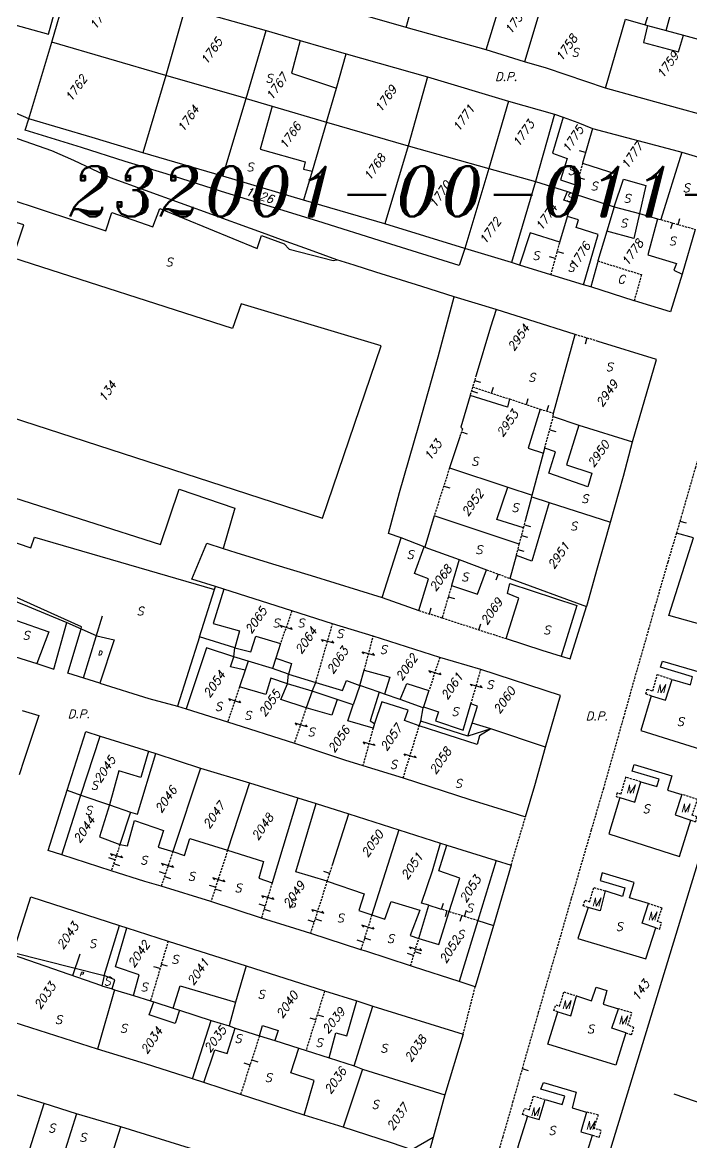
# Model space of a CAD drawing. Extents: x -334462 to -332769, y -29481 to -26664.
# Drawn here: x -333689.9 to -333609.9, y -28750.7 to -28616.8 of the extents above; entities that cross this region are included whole.
import ezdxf
from ezdxf.enums import TextEntityAlignment as Align

# ---------------------------------------------------------------- set-up
doc = ezdxf.new("R2010")
doc.units = 0
doc.header["$MEASUREMENT"] = 0
doc.linetypes.add('HIDDEN', pattern=[0.375, 0.25, -0.125])
for name, color, linetype in [('17', 7, 'CONTINUOUS'), ('18', 7, 'CONTINUOUS'), ('19', 7, 'CONTINUOUS'), ('DP$DIVIDING$LINE', 7, 'CONTINUOUS'), ('EASEMENT$BOUNDA$', 7, 'CONTINUOUS'), ('ENC$$ST$$A$$TEXT', 7, 'CONTINUOUS'), ('ENCRO$$AREA$TEXT', 7, 'CONTINUOUS'), ('MAP$SHEET$BOUND$', 7, 'CONTINUOUS'), ('PARCEL$BOUNDARY', 7, 'CONTINUOUS'), ('PARCEL$NUMBER', 7, 'CONTINUOUS'), ('STRUC$$FOOTPRINT', 7, 'CONTINUOUS')]:
    doc.layers.add(name, color=color, linetype=linetype)
doc.styles.add('ITALICT', font='ITALICT', dxfattribs={"height": 0.2})

# ---------------------------------------------------------------- blocks, each defined once
blk = doc.blocks.new('HOOK')
at = {"layer": '19', "color": 7, "linetype": 'Continuous'}
for p, q in [((0, 0.75), (-0.17, 0.5)), ((0, 0), (0, 0.75)), ((0, -0.75), (0, 0)), ((0.17, -0.5), (0, -0.75))]:
    blk.add_line(p, q, dxfattribs=at)

msp = doc.modelspace()

# ---------------------------------------------------------------- linework, layer by layer
at = {"layer": '17', "color": 5, "linetype": 'Continuous'}
for p, q in [((-333622.52, -28632.36), (-333623.24, -28632.15)), ((-333623.36, -28635.34), (-333622.64, -28635.55)), ((-333611.46, -28640.97), (-333611.26, -28640.25)), ((-333612.15, -28640.78), (-333612.36, -28641.5)), ((-333625.9, -28644.21), (-333625.18, -28644.41)), ((-333626.13, -28645.03), (-333626.85, -28644.83)), ((-333637.34, -28723.56), (-333637.57, -28724.28)), ((-333637.01, -28723.67), (-333636.78, -28722.95)), ((-333673.41, -28729.91), (-333674.14, -28729.69)), ((-333673.26, -28729.37), (-333672.54, -28729.58)), ((-333654.57, -28735.43), (-333653.86, -28735.65)), ((-333654.77, -28736.06), (-333655.48, -28735.84)), ((-333662.44, -28740.83), (-333661.73, -28741.06)), ((-333662.65, -28741.47), (-333663.36, -28741.24))]:
    msp.add_line(p, q, dxfattribs=at)
at = {"layer": '17', "color": 1, "linetype": 'Continuous'}
for p, q in [((-333626.82, -28665.5), (-333626.1, -28665.7)), ((-333630.18, -28678.16), (-333629.46, -28678.35)), ((-333630.63, -28679.84), (-333629.9, -28680.03)), ((-333632.98, -28682.76), (-333633.24, -28683.47))]:
    msp.add_line(p, q, dxfattribs=at)
at = {"layer": '18', "color": 1, "linetype": 'Continuous'}
for p, q in [((-333622.38, -28654.54), (-333622.59, -28655.26)), ((-333635.8, -28659.62), (-333635.09, -28659.83)), ((-333633.76, -28661.13), (-333633.52, -28660.42)), ((-333636.18, -28660.86), (-333635.46, -28661.08)), ((-333629.61, -28662.5), (-333629.38, -28661.79)), ((-333627.16, -28663.29), (-333626.94, -28662.58)), ((-333637.38, -28665.76), (-333636.67, -28665.99)), ((-333639.49, -28672.24), (-333638.78, -28672.47)), ((-333611.24, -28676.43), (-333610.52, -28676.64)), ((-333629.85, -28676.88), (-333629.12, -28677.07)), ((-333638.94, -28685.47), (-333638.22, -28685.69)), ((-333641.21, -28687.52), (-333640.98, -28686.8)), ((-333635.3, -28689.42), (-333635.07, -28688.71)), ((-333678.81, -28716.91), (-333679.52, -28716.67)), ((-333678.96, -28717.35), (-333678.25, -28717.59)), ((-333672.78, -28718.59), (-333673.49, -28718.35)), ((-333672.89, -28718.9), (-333672.18, -28719.14)), ((-333653.11, -28718.53), (-333653.82, -28718.3)), ((-333666.77, -28720.2), (-333667.48, -28719.97)), ((-333666.84, -28720.4), (-333666.12, -28720.63)), ((-333660.85, -28722.44), (-333661.57, -28722.22)), ((-333639.74, -28722.81), (-333639.52, -28722.1)), ((-333660.97, -28722.83), (-333660.25, -28723.05)), ((-333639.1, -28723.01), (-333639.33, -28723.73)), ((-333654.97, -28724.37), (-333655.68, -28724.14)), ((-333654.84, -28723.96), (-333654.12, -28724.19)), ((-333648.96, -28726.25), (-333648.24, -28726.47)), ((-333649.11, -28726.74), (-333649.83, -28726.52)), ((-333643.09, -28728.35), (-333643.81, -28728.13)), ((-333642.95, -28727.88), (-333642.23, -28728.1)), ((-333630.1, -28741.87), (-333629.38, -28742.08))]:
    msp.add_line(p, q, dxfattribs=at)
at = {"layer": 'DP$DIVIDING$LINE', "color": 30, "linetype": 'HIDDEN'}
for p, q in [((-333631.43, -28717.57), (-333629.71, -28711.78)), ((-333637.17, -28737.76), (-333635.72, -28732.08))]:
    msp.add_line(p, q, dxfattribs=at)
at = {"layer": 'EASEMENT$BOUNDA$', "color": 3, "linetype": 'HIDDEN'}
for points in [[(-333621.05, -28645.33), (-333615.85, -28646.97), (-333616.72, -28650.1)], [(-333614.69, -28697.31), (-333615.31, -28697.09), (-333615.15, -28696.52), (-333614.49, -28696.73), (-333613.95, -28694.78), (-333612.18, -28695.36)], [(-333615.93, -28707.59), (-333617.74, -28707.03), (-333618.32, -28709.06), (-333618.78, -28708.94), (-333618.88, -28709.36), (-333618.43, -28709.46)], [(-333609.96, -28712.17), (-333609.36, -28712.38), (-333609.21, -28711.8), (-333609.77, -28711.59), (-333609.14, -28709.7), (-333611.01, -28709.1)], [(-333622.21, -28722.6), (-333622.83, -28722.41), (-333622.61, -28721.75), (-333622.04, -28721.93), (-333621.55, -28720.22), (-333620.18, -28720.64)], [(-333614.12, -28725.04), (-333613.66, -28725.19), (-333613.45, -28724.46), (-333613.93, -28724.29), (-333613.37, -28722.68), (-333615, -28722.15)], [(-333625.86, -28735.09), (-333626.33, -28734.94), (-333626.09, -28734.26), (-333625.65, -28734.4), (-333625.11, -28732.71), (-333623.6, -28733.17)], [(-333617.72, -28737.59), (-333617.04, -28737.83), (-333616.74, -28736.95), (-333617.48, -28736.68), (-333617, -28735.2), (-333618.61, -28734.72)], [(-333629.48, -28747.54), (-333630.06, -28747.37), (-333629.84, -28746.62), (-333629.25, -28746.81), (-333628.75, -28745.15), (-333627.35, -28745.56)], [(-333621.69, -28749.81), (-333620.92, -28750.07), (-333620.65, -28749.25), (-333621.52, -28749.02), (-333621, -28747.43), (-333622.41, -28747.06)]]:
    msp.add_lwpolyline(points, dxfattribs=at)
at = {"layer": 'ENC$$ST$$A$$TEXT', "color": 1, "linetype": 'Continuous'}
for p, q in [((-333682.57, -28695.18), (-333680.29, -28687.77)), ((-333683.85, -28730.76), (-333682.95, -28728.17))]:
    msp.add_line(p, q, dxfattribs=at)
at = {"layer": 'ENCRO$$AREA$TEXT', "color": 5, "linetype": 'Continuous'}
msp.add_line((-333602.85, -28748.04), (-333611.93, -28744.91), dxfattribs=at)
at = {"layer": 'PARCEL$BOUNDARY', "color": 7, "linetype": 'Continuous'}
for p, q in [((-333643.99, -28617.41), (-333641.72, -28609.38)), ((-333612.89, -28617.79), (-333610.64, -28609.54)), ((-333686.34, -28619.18), (-333683.99, -28611.07)), ((-333634.41, -28620.1), (-333632.04, -28612.25)), ((-333627.46, -28613.62), (-333629.85, -28621.52)), ((-333670.42, -28615.06), (-333672.7, -28623.17)), ((-333670.42, -28615.06), (-333660.71, -28617.8)), ((-333620.13, -28624.69), (-333617.76, -28616.44)), ((-333617.76, -28616.44), (-333615.42, -28617.09)), ((-333663.12, -28625.93), (-333660.71, -28617.8)), ((-333660.71, -28617.8), (-333656.64, -28618.98)), ((-333634.41, -28620.1), (-333643.99, -28617.41)), ((-333615.42, -28617.09), (-333615.12, -28617.17)), ((-333615.12, -28617.17), (-333612.89, -28617.79)), ((-333612.89, -28617.79), (-333610.84, -28618.35)), ((-333656.64, -28618.98), (-333651.14, -28620.58)), ((-333689.09, -28628.35), (-333686.34, -28619.18)), ((-333672.7, -28623.17), (-333686.34, -28619.18)), ((-333629.85, -28621.52), (-333634.41, -28620.1)), ((-333652.32, -28624.66), (-333651.14, -28620.58)), ((-333651.14, -28620.58), (-333641.44, -28623.31)), ((-333689.09, -28628.35), (-333698.18, -28624.4)), ((-333672.7, -28623.17), (-333675.45, -28632.41)), ((-333663.12, -28625.93), (-333672.7, -28623.17)), ((-333641.44, -28623.31), (-333643.76, -28631.56)), ((-333641.44, -28623.31), (-333631.75, -28626.23)), ((-333653.5, -28628.76), (-333652.32, -28624.66)), ((-333665.9, -28635.19), (-333663.12, -28625.93)), ((-333663.12, -28625.93), (-333659.99, -28626.85)), ((-333659.99, -28626.85), (-333653.5, -28628.76)), ((-333631.75, -28626.23), (-333634.1, -28634.27)), ((-333631.75, -28626.23), (-333626.24, -28627.79)), ((-333626.24, -28627.79), (-333628.5, -28635.83)), ((-333626.24, -28627.79), (-333625.2, -28628.16)), ((-333653.5, -28628.76), (-333655.24, -28634.58)), ((-333653.5, -28628.76), (-333643.76, -28631.56)), ((-333621.72, -28629.5), (-333622.88, -28633.63)), ((-333665.9, -28635.19), (-333675.45, -28632.41)), ((-333643.76, -28631.56), (-333646.55, -28640.88)), ((-333643.76, -28631.56), (-333634.1, -28634.27)), ((-333611.02, -28632.34), (-333607.14, -28633.48)), ((-333656.26, -28638.05), (-333665.9, -28635.19)), ((-333655.24, -28634.58), (-333656.26, -28638.05)), ((-333634.1, -28634.27), (-333636.95, -28643.84)), ((-333634.1, -28634.27), (-333628.5, -28635.83)), ((-333628.5, -28635.83), (-333631.38, -28645.52)), ((-333628.5, -28635.83), (-333624.7, -28637.04)), ((-333623.63, -28636.28), (-333623.89, -28637.3)), ((-333624.7, -28637.04), (-333623.89, -28637.3)), ((-333624.21, -28638.38), (-333623.89, -28637.3)), ((-333623.89, -28637.3), (-333619.7, -28638.68)), ((-333646.55, -28640.88), (-333656.26, -28638.05)), ((-333624.7, -28640.02), (-333624.21, -28638.38)), ((-333619.11, -28638.87), (-333619.97, -28641.77)), ((-333619.7, -28638.68), (-333619.11, -28638.87)), ((-333619.11, -28638.87), (-333616.1, -28639.66)), ((-333625.59, -28643.07), (-333624.7, -28640.02)), ((-333616.1, -28639.66), (-333613.91, -28640.28)), ((-333636.95, -28643.84), (-333646.55, -28640.88)), ((-333619.97, -28641.77), (-333621.05, -28645.33)), ((-333609.41, -28641.56), (-333610.96, -28646.9)), ((-333631.38, -28645.52), (-333636.95, -28643.84)), ((-333630.42, -28645.83), (-333631.38, -28645.52)), ((-333626.68, -28646.99), (-333630.42, -28645.83)), ((-333622.78, -28648.17), (-333626.68, -28646.99)), ((-333621.91, -28648.44), (-333622.78, -28648.17)), ((-333616.72, -28650.1), (-333621.91, -28648.44)), ((-333633.23, -28651.14), (-333638.23, -28649.61)), ((-333626.35, -28663.54), (-333623.78, -28654.13)), ((-333626.39, -28663.92), (-333626.35, -28663.54)), ((-333626.39, -28663.92), (-333623.33, -28664.96)), ((-333623.33, -28664.96), (-333616.92, -28666.97)), ((-333637.57, -28666.37), (-333638.79, -28670.08)), ((-333628.91, -28673.33), (-333627.58, -28668.3)), ((-333627.58, -28668.3), (-333627.41, -28667.69)), ((-333638.79, -28670.08), (-333631.83, -28672.37)), ((-333631.83, -28672.37), (-333628.91, -28673.33)), ((-333629.71, -28676.36), (-333628.97, -28673.53)), ((-333628.97, -28673.53), (-333628.91, -28673.33)), ((-333628.97, -28673.53), (-333626.9, -28674.2)), ((-333626.9, -28674.2), (-333619.56, -28676.55)), ((-333640.64, -28675.81), (-333641.73, -28679.53)), ((-333646.85, -28685.57), (-333644.59, -28678.44)), ((-333641.83, -28679.49), (-333644.59, -28678.44)), ((-333641.73, -28679.53), (-333641.83, -28679.49)), ((-333641.73, -28679.53), (-333637.64, -28681.03)), ((-333631.53, -28683.3), (-333630.8, -28680.52)), ((-333637.64, -28681.03), (-333638.55, -28684.12)), ((-333637.64, -28681.03), (-333634.36, -28682.25)), ((-333631.53, -28683.3), (-333622.4, -28686.65)), ((-333668.69, -28690.28), (-333666.9, -28684.59)), ((-333666.9, -28684.59), (-333666.78, -28684.25)), ((-333665.79, -28684.58), (-333666.78, -28684.25)), ((-333657.65, -28687.16), (-333665.79, -28684.58)), ((-333646.85, -28685.57), (-333642.47, -28687.12)), ((-333652.78, -28688.69), (-333657.65, -28687.16)), ((-333684.55, -28688.55), (-333682.83, -28689.32)), ((-333647.92, -28690.2), (-333652.78, -28688.69)), ((-333668.69, -28690.28), (-333671.33, -28698.55)), ((-333664.48, -28691.59), (-333668.69, -28690.28)), ((-333659, -28691.04), (-333659.58, -28692.82)), ((-333639.95, -28692.72), (-333647.92, -28690.2)), ((-333692.1, -28692.2), (-333688.15, -28693.45)), ((-333664.58, -28692.64), (-333664.48, -28691.59)), ((-333662.89, -28693.17), (-333664.58, -28692.64)), ((-333635.04, -28694.16), (-333639.95, -28692.72)), ((-333662.89, -28693.17), (-333663.22, -28694.24)), ((-333659.97, -28694.06), (-333662.89, -28693.17)), ((-333659.58, -28692.82), (-333659.97, -28694.06)), ((-333658.07, -28694.74), (-333659.97, -28694.06)), ((-333663.22, -28694.24), (-333663.9, -28696.25)), ((-333658.17, -28695.87), (-333658.07, -28694.74)), ((-333649.54, -28696.07), (-333649, -28694.26)), ((-333655.24, -28696.77), (-333658.17, -28695.87)), ((-333655.24, -28696.77), (-333655.94, -28698.75)), ((-333655.24, -28696.77), (-333654.79, -28695.7)), ((-333652.25, -28697.75), (-333655.24, -28696.77)), ((-333649.54, -28696.07), (-333650.32, -28698.38)), ((-333647.22, -28696.89), (-333649.54, -28696.07)), ((-333641.26, -28696.69), (-333641.91, -28698.62)), ((-333650.32, -28698.38), (-333652.25, -28697.75)), ((-333646.59, -28697.12), (-333647.22, -28696.89)), ((-333644.7, -28697.74), (-333646.59, -28697.12)), ((-333641.95, -28698.75), (-333644.7, -28697.74)), ((-333671.33, -28698.55), (-333670.29, -28698.87)), ((-333670.29, -28698.87), (-333665.33, -28700.43)), ((-333642.24, -28700.34), (-333641.95, -28698.75)), ((-333641.91, -28698.62), (-333641.95, -28698.75)), ((-333665.33, -28700.43), (-333657.34, -28702.98)), ((-333647.78, -28700.64), (-333647.93, -28701.18)), ((-333642.41, -28700.9), (-333642.24, -28700.34)), ((-333636.59, -28702.15), (-333642.24, -28700.34)), ((-333636.59, -28702.15), (-333636.09, -28700.58)), ((-333680.58, -28702.12), (-333674.8, -28703.91)), ((-333633.87, -28701.27), (-333636.59, -28702.15)), ((-333627.32, -28703.45), (-333633.87, -28701.27)), ((-333674.8, -28703.91), (-333673.9, -28704.19)), ((-333673.9, -28704.19), (-333668.56, -28705.96)), ((-333668.56, -28705.96), (-333671.88, -28715.94)), ((-333668.56, -28705.96), (-333662.73, -28707.73)), ((-333649.15, -28705.63), (-333644.34, -28707.12)), ((-333684.53, -28708.6), (-333682.88, -28709.18)), ((-333662.73, -28707.73), (-333665.33, -28715.77)), ((-333662.73, -28707.73), (-333656.92, -28709.51)), ((-333682.88, -28709.18), (-333679.47, -28710.33)), ((-333656.92, -28709.51), (-333660.01, -28719.68)), ((-333656.92, -28709.51), (-333654.75, -28710.19)), ((-333654.75, -28710.19), (-333650.84, -28711.42)), ((-333679.47, -28710.33), (-333676.95, -28711.21)), ((-333676.95, -28711.21), (-333678.2, -28715.07)), ((-333652.78, -28717.51), (-333650.84, -28711.42)), ((-333650.84, -28711.42), (-333644.85, -28713.32)), ((-333644.85, -28713.32), (-333648.08, -28723.48)), ((-333644.85, -28713.32), (-333639.87, -28714.94)), ((-333639.87, -28714.94), (-333639.11, -28715.17)), ((-333639.11, -28715.17), (-333633.23, -28717.01)), ((-333679.25, -28718.22), (-333685.16, -28716.31)), ((-333631.43, -28717.57), (-333633.54, -28724.75)), ((-333633.23, -28717.01), (-333631.43, -28717.57)), ((-333667.32, -28721.88), (-333673.29, -28720.06)), ((-333661.29, -28723.88), (-333667.32, -28721.88)), ((-333642.47, -28726.31), (-333641.27, -28722.33)), ((-333641.27, -28722.33), (-333640.04, -28722.72)), ((-333680.08, -28730.76), (-333678.24, -28724.76)), ((-333678.24, -28724.76), (-333677.37, -28725.03)), ((-333633.54, -28724.75), (-333635.72, -28732.08)), ((-333635.4, -28724.17), (-333633.54, -28724.75)), ((-333677.37, -28725.03), (-333672.44, -28726.65)), ((-333649.4, -28727.66), (-333655.4, -28725.73)), ((-333672.44, -28726.65), (-333663.1, -28729.59)), ((-333690.99, -28727.99), (-333680.08, -28730.76)), ((-333663.1, -28729.59), (-333664.39, -28733.94)), ((-333663.1, -28729.59), (-333653.73, -28732.56)), ((-333680.08, -28730.76), (-333680.38, -28731.97)), ((-333635.72, -28732.08), (-333637.66, -28731.46)), ((-333678.87, -28732.44), (-333680.89, -28739.55)), ((-333680.38, -28731.97), (-333679.13, -28732.35)), ((-333679.13, -28732.35), (-333678.87, -28732.44)), ((-333678.87, -28732.44), (-333676.6, -28733.14)), ((-333653.73, -28732.56), (-333649.88, -28733.78)), ((-333676.6, -28733.14), (-333674.55, -28733.76)), ((-333674.55, -28733.76), (-333674.15, -28733.89)), ((-333674.15, -28733.89), (-333671.85, -28734.65)), ((-333664.39, -28733.94), (-333665.15, -28736.75)), ((-333649.88, -28733.78), (-333647.96, -28734.39)), ((-333680.89, -28739.55), (-333693.21, -28735.61)), ((-333671.85, -28734.65), (-333671.1, -28734.89)), ((-333671.1, -28734.89), (-333667.31, -28736.12)), ((-333650.21, -28741.54), (-333647.96, -28734.39)), ((-333647.96, -28734.39), (-333637.17, -28737.76)), ((-333669.51, -28743.11), (-333667.31, -28736.12)), ((-333667.31, -28736.12), (-333665.15, -28736.75)), ((-333665.15, -28736.75), (-333664.42, -28737.02)), ((-333664.42, -28737.02), (-333661.51, -28737.94)), ((-333661.51, -28737.94), (-333659.7, -28738.5)), ((-333637.17, -28737.76), (-333639.35, -28745.02)), ((-333659.7, -28738.5), (-333656.83, -28739.43)), ((-333656.83, -28739.43), (-333655.95, -28739.71)), ((-333655.95, -28739.71), (-333653.2, -28740.6)), ((-333653.2, -28740.6), (-333650.21, -28741.54)), ((-333649.21, -28741.93), (-333651.53, -28748.88)), ((-333650.21, -28741.54), (-333649.21, -28741.93)), ((-333649.21, -28741.93), (-333639.35, -28745.02)), ((-333687.28, -28746.05), (-333695.73, -28743.42)), ((-333668.19, -28743.54), (-333669.51, -28743.11)), ((-333663.8, -28744.98), (-333668.19, -28743.54)), ((-333689.73, -28753.83), (-333687.28, -28746.05)), ((-333683.39, -28747.26), (-333687.28, -28746.05)), ((-333639.35, -28745.02), (-333640.77, -28750.12)), ((-333683.39, -28747.26), (-333685.87, -28755.04)), ((-333678.09, -28748.84), (-333683.39, -28747.26)), ((-333651.53, -28748.88), (-333656.18, -28747.42)), ((-333680.59, -28756.71), (-333678.09, -28748.84)), ((-333665.13, -28752.87), (-333678.09, -28748.84)), ((-333640.77, -28750.12), (-333641.35, -28752.24))]:
    msp.add_line(p, q, dxfattribs=at)
at = {"layer": 'PARCEL$BOUNDARY', "color": 2, "linetype": 'HIDDEN'}
for p, q in [((-333622.88, -28633.63), (-333623.63, -28636.28)), ((-333613.53, -28640.39), (-333609.41, -28641.56)), ((-333626.68, -28646.99), (-333625.59, -28643.07)), ((-333621.02, -28654.94), (-333623.78, -28654.13)), ((-333635.61, -28658.97), (-333636.03, -28660.38)), ((-333636.03, -28660.38), (-333636.34, -28661.4)), ((-333636.03, -28660.38), (-333631.64, -28661.83)), ((-333631.64, -28661.83), (-333627.96, -28663.04)), ((-333627.96, -28663.04), (-333626.35, -28663.54)), ((-333627.41, -28667.69), (-333626.39, -28663.92)), ((-333637.26, -28665.38), (-333637.57, -28666.37)), ((-333638.79, -28670.08), (-333640.64, -28675.81)), ((-333629.94, -28677.25), (-333629.71, -28676.36)), ((-333630.45, -28679.19), (-333629.94, -28677.25)), ((-333630.8, -28680.52), (-333630.45, -28679.19)), ((-333634.36, -28682.25), (-333631.53, -28683.3)), ((-333638.55, -28684.12), (-333639.68, -28688)), ((-333657.65, -28687.16), (-333659, -28691.04)), ((-333642.47, -28687.12), (-333639.68, -28688)), ((-333654.79, -28695.7), (-333652.78, -28688.69)), ((-333649, -28694.26), (-333647.92, -28690.2)), ((-333639.95, -28692.72), (-333641.26, -28696.69)), ((-333636.23, -28698.26), (-333635.04, -28694.16)), ((-333663.9, -28696.25), (-333665.33, -28700.43)), ((-333655.94, -28698.75), (-333657.34, -28702.98)), ((-333647.93, -28701.18), (-333649.15, -28705.63)), ((-333644.34, -28707.12), (-333642.41, -28700.9)), ((-333678.2, -28715.07), (-333679.25, -28718.22)), ((-333671.88, -28715.94), (-333673.29, -28720.06)), ((-333665.33, -28715.77), (-333667.32, -28721.88)), ((-333653.41, -28719.47), (-333652.78, -28717.51)), ((-333655.4, -28725.73), (-333653.41, -28719.47)), ((-333660.01, -28719.68), (-333661.29, -28723.88)), ((-333648.08, -28723.48), (-333649.4, -28727.66)), ((-333640.04, -28722.72), (-333638.85, -28723.09)), ((-333638.85, -28723.09), (-333635.4, -28724.17)), ((-333672.44, -28726.65), (-333674.55, -28733.76)), ((-333643.46, -28729.59), (-333642.47, -28726.31)), ((-333653.73, -28732.56), (-333655.95, -28739.71)), ((-333661.51, -28737.94), (-333663.8, -28744.98))]:
    msp.add_line(p, q, dxfattribs=at)
at = {"layer": 'PARCEL$BOUNDARY', "color": 7, "linetype": 'Continuous'}
for points in [[(-333643.99, -28617.41), (-333650.5, -28615.54), (-333653.73, -28614.62), (-333659.12, -28613.03), (-333663.19, -28611.85)], [(-333652.27, -28645.2), (-333655.55, -28644.02), (-333658.87, -28642.81), (-333661.14, -28641.99), (-333662.59, -28641.47), (-333679.35, -28635.41), (-333683.72, -28633.32), (-333686.35, -28632.18), (-333693.57, -28629.66), (-333710.38, -28622.45), (-333718.15, -28618.76)], [(-333610.84, -28618.35), (-333607.33, -28619.31), (-333603.2, -28620.38)], [(-333603.2, -28620.38), (-333605.49, -28628.51), (-333605.84, -28628.61), (-333614.26, -28626.32), (-333620.13, -28624.69)], [(-333620.13, -28624.69), (-333627.21, -28622.27), (-333629.85, -28621.52)], [(-333636.95, -28643.84), (-333637.63, -28645.86), (-333646.45, -28643.12), (-333654.55, -28640.56), (-333660.11, -28638.87), (-333666.17, -28636.98), (-333672.69, -28634.9), (-333677.6, -28633.45), (-333682.8, -28631.76), (-333689.52, -28629.68), (-333689.09, -28628.35)], [(-333675.45, -28632.41), (-333681.54, -28630.57), (-333689.09, -28628.35)], [(-333625.2, -28628.16), (-333623.46, -28628.78), (-333621.72, -28629.5)], [(-333621.72, -28629.5), (-333611.45, -28632.22), (-333611.02, -28632.34)], [(-333613.91, -28640.28), (-333613.76, -28640.32), (-333613.53, -28640.39)], [(-333638.23, -28649.61), (-333642.09, -28648.38), (-333647.6, -28646.66), (-333650.18, -28645.82), (-333652.27, -28645.2)], [(-333621.05, -28645.33), (-333621.11, -28645.56), (-333621.91, -28648.44)], [(-333610.96, -28646.9), (-333612.36, -28651.41), (-333616.15, -28650.27), (-333616.67, -28650.11), (-333616.72, -28650.1)], [(-333644.59, -28678.44), (-333646.08, -28677.91), (-333644.77, -28673.02), (-333642.46, -28665.01), (-333640.15, -28656.81), (-333638.23, -28649.61)], [(-333633.23, -28651.14), (-333633.9, -28653.24), (-333635.61, -28658.97)], [(-333623.78, -28654.13), (-333629.33, -28652.35), (-333633.23, -28651.14)], [(-333616.92, -28666.97), (-333614.04, -28657.13), (-333621.02, -28654.94)], [(-333636.34, -28661.4), (-333637.46, -28665.2), (-333637.26, -28665.38)], [(-333619.56, -28676.55), (-333617.99, -28671.06), (-333616.92, -28666.97)], [(-333622.4, -28686.65), (-333622.38, -28686.58), (-333621.12, -28682.02), (-333620.32, -28679.22), (-333619.56, -28676.55)], [(-333666.78, -28684.25), (-333669.59, -28683.35), (-333667.8, -28679.07), (-333665.86, -28679.7)], [(-333665.86, -28679.7), (-333664.35, -28680.19), (-333659.96, -28681.55), (-333655.34, -28682.93), (-333646.85, -28685.57)], [(-333690.53, -28686.06), (-333689.26, -28686.61), (-333684.55, -28688.55)], [(-333625.44, -28692.56), (-333624.38, -28692.89), (-333622.4, -28686.65)], [(-333688.15, -28693.45), (-333686.12, -28694.11), (-333684.55, -28688.55)], [(-333682.83, -28689.32), (-333680.97, -28690.14), (-333678.88, -28690.63), (-333680.61, -28695.78)], [(-333632.03, -28690.48), (-333627.76, -28691.84), (-333625.44, -28692.56)], [(-333627.32, -28703.45), (-333625.53, -28697.29), (-333635.04, -28694.16)], [(-333680.61, -28695.78), (-333674.74, -28697.65), (-333671.33, -28698.55)], [(-333647.22, -28696.89), (-333648.3, -28700.3), (-333647.78, -28700.64)], [(-333689.9, -28699.06), (-333687.9, -28699.67), (-333689.64, -28704.94), (-333690.25, -28706.77)], [(-333636.09, -28700.58), (-333635.45, -28698.55), (-333636.23, -28698.26)], [(-333684.53, -28708.6), (-333682.3, -28701.58), (-333680.58, -28702.12)], [(-333657.34, -28702.98), (-333651.34, -28704.95), (-333649.15, -28705.63)], [(-333629.71, -28711.78), (-333628.59, -28708.03), (-333627.32, -28703.45)], [(-333676.95, -28711.21), (-333676.09, -28711.44), (-333673.9, -28704.19)], [(-333644.34, -28707.12), (-333636.35, -28709.69), (-333631.45, -28711.21), (-333629.71, -28711.78)], [(-333685.16, -28716.31), (-333686.8, -28715.81), (-333684.53, -28708.6)], [(-333641.27, -28722.33), (-333642.14, -28722.08), (-333640.82, -28718.25), (-333639.87, -28714.94)], [(-333673.29, -28720.06), (-333675.23, -28719.49), (-333679.25, -28718.22)], [(-333690.99, -28727.99), (-333688.88, -28721.35), (-333678.24, -28724.76)], [(-333655.4, -28725.73), (-333657.3, -28725.12), (-333661.29, -28723.88)], [(-333643.46, -28729.59), (-333648.79, -28727.85), (-333649.4, -28727.66)], [(-333637.66, -28731.46), (-333643.09, -28729.71), (-333643.46, -28729.59)], [(-333669.51, -28743.11), (-333675.15, -28741.32), (-333680.89, -28739.55)], [(-333656.18, -28747.42), (-333661.08, -28745.86), (-333663.8, -28744.98)], [(-333643.29, -28751.58), (-333645.72, -28750.76), (-333651.53, -28748.88)]]:
    msp.add_lwpolyline(points, dxfattribs=at)
at = {"layer": 'PARCEL$BOUNDARY', "color": 2, "linetype": 'HIDDEN'}
for points in [[(-333606.96, -28661.49), (-333608.4, -28666.58), (-333609.4, -28670.01), (-333611.08, -28675.88), (-333611.67, -28677.88)], [(-333611.67, -28677.88), (-333612.7, -28681.34), (-333614.23, -28686.61), (-333614.96, -28689.24), (-333616.63, -28695.05), (-333618, -28699.91), (-333620.4, -28708.4), (-333621.86, -28713.37), (-333624.25, -28721.58), (-333625.93, -28727.39), (-333628.18, -28735.15), (-333630.27, -28742.45), (-333631.22, -28745.82), (-333632.44, -28750.04), (-333633.15, -28752.51)], [(-333639.68, -28688), (-333635.42, -28689.38), (-333632.03, -28690.48)]]:
    msp.add_lwpolyline(points, dxfattribs=at)
at = {"layer": 'STRUC$$FOOTPRINT', "color": 1, "linetype": 'Continuous'}
for p, q in [((-333611.02, -28632.34), (-333613.53, -28640.39)), ((-333630.45, -28679.19), (-333640.64, -28675.81)), ((-333658.07, -28694.74), (-333654.79, -28695.7)), ((-333633.87, -28701.27), (-333636.09, -28700.58)), ((-333682.88, -28709.18), (-333680.58, -28702.12)), ((-333685.16, -28716.31), (-333682.88, -28709.18)), ((-333633.23, -28717.01), (-333635.4, -28724.17)), ((-333635.4, -28724.17), (-333637.66, -28731.46)), ((-333680.38, -28731.97), (-333691.06, -28728.26)), ((-333640.77, -28750.12), (-333643.29, -28751.58))]:
    msp.add_line(p, q, dxfattribs=at)
for points in [[(-333695.72, -28615.77), (-333686.75, -28618.21), (-333684.71, -28610.86)], [(-333615.42, -28617.09), (-333614.31, -28613.7), (-333615.62, -28613.36), (-333615.65, -28612.87), (-333619.13, -28611.97), (-333620.25, -28615.71)], [(-333615.12, -28617.17), (-333615.6, -28619.23), (-333611.43, -28620.35), (-333610.84, -28618.35)], [(-333656.64, -28618.98), (-333657.71, -28622.88), (-333652.32, -28624.66)], [(-333720.05, -28624.39), (-333706.94, -28628.77), (-333707.38, -28630.25), (-333702.4, -28631.94), (-333703.11, -28634.1), (-333679.89, -28641.74), (-333679.19, -28639.55), (-333674.28, -28641.25), (-333673.43, -28639.08), (-333661.81, -28643.85), (-333661.27, -28642.28), (-333658.56, -28643.28), (-333657.96, -28643.91), (-333652.7, -28645.27), (-333652.27, -28645.2)], [(-333659.99, -28626.85), (-333661.44, -28631.96), (-333656.04, -28633.48), (-333656.24, -28634.35), (-333655.24, -28634.58)], [(-333625.2, -28628.16), (-333626.48, -28632.46), (-333624.72, -28633.1), (-333625.53, -28635.65), (-333623.63, -28636.28)], [(-333622.88, -28633.63), (-333618.79, -28634.94), (-333619.7, -28638.68)], [(-333729.14, -28654.59), (-333724.11, -28656.25), (-333723.83, -28655.54), (-333717.15, -28657.69), (-333716.48, -28655.67), (-333707.18, -28658.82), (-333707.96, -28661.19), (-333692.06, -28666.36), (-333691.32, -28663.97), (-333653.98, -28676.09), (-333646.97, -28655.47), (-333663.73, -28650.47), (-333664.75, -28653.41), (-333691.01, -28644.94), (-333689.71, -28641.03), (-333694.56, -28639.57), (-333695.93, -28643.49), (-333723.13, -28634.56)], [(-333619.11, -28638.87), (-333617.98, -28635.56), (-333615.33, -28636.3), (-333616.1, -28639.66)], [(-333624.21, -28638.38), (-333625.11, -28638.08), (-333624.7, -28637.04)], [(-333622.78, -28648.17), (-333621.03, -28642.17), (-333623.64, -28641.34), (-333623.36, -28640.4), (-333624.7, -28640.02)], [(-333616.1, -28639.66), (-333616.74, -28642.63), (-333619.97, -28641.77)], [(-333613.91, -28640.28), (-333615.09, -28644.59), (-333611.65, -28645.62), (-333611.99, -28646.43), (-333610.96, -28646.9)], [(-333625.59, -28643.07), (-333629.17, -28641.96), (-333630.42, -28645.83)], [(-333732.8, -28666.92), (-333723.39, -28670.08), (-333715.82, -28672.61), (-333714.45, -28668.38), (-333729.36, -28663.28), (-333729.76, -28664.49), (-333731.53, -28663.97), (-333730.6, -28660.84), (-333704.44, -28669.38), (-333703.11, -28665.1), (-333698.29, -28666.63), (-333699.6, -28670.87), (-333673.34, -28679.23), (-333671.14, -28672.63), (-333664.47, -28674.89), (-333665.86, -28679.7)], [(-333631.64, -28661.83), (-333631.88, -28662.79), (-333636.34, -28661.4)], [(-333627.96, -28663.04), (-333629.39, -28667.71), (-333627.58, -28668.3)], [(-333623.33, -28664.96), (-333624.81, -28669.71), (-333621.78, -28670.71), (-333622.26, -28672.33), (-333626.91, -28670.71), (-333626.14, -28668.13), (-333627.41, -28667.69)], [(-333629.94, -28677.25), (-333633.14, -28676.24), (-333631.83, -28672.37)], [(-333626.9, -28674.2), (-333628.94, -28681.23), (-333630.8, -28680.52)], [(-333702.08, -28680.37), (-333702.03, -28680.22), (-333700.55, -28675.64), (-333688.85, -28679.61), (-333688.44, -28678.34), (-333666.9, -28684.59)], [(-333621.49, -28757.97), (-333599.08, -28684.36), (-333601.77, -28683.56), (-333603.9, -28690.15), (-333612.57, -28687.73), (-333609.61, -28678.44), (-333611.67, -28677.88)], [(-333642.47, -28687.12), (-333641.33, -28683.33), (-333642.98, -28682.68), (-333641.83, -28679.49)], [(-333682.83, -28689.32), (-333682.79, -28689.07), (-333697.41, -28682.51)], [(-333638.55, -28684.12), (-333635.45, -28685.17), (-333634.36, -28682.25)], [(-333665.79, -28684.58), (-333667.05, -28688.66), (-333663.89, -28689.55), (-333664.48, -28691.59)], [(-333632.03, -28690.48), (-333630.49, -28685.62), (-333631.88, -28685.07), (-333631.59, -28683.89), (-333623.59, -28686.52), (-333625.44, -28692.56)], [(-333692.1, -28692.2), (-333690.58, -28688.29), (-333686.69, -28689.67), (-333688.15, -28693.45)], [(-333680.61, -28695.78), (-333684.44, -28694.6), (-333682.83, -28689.32)], [(-333664.48, -28691.59), (-333662.57, -28692.06), (-333661.95, -28690.2), (-333659, -28691.04)], [(-333664.58, -28692.64), (-333667.86, -28691.56), (-333670.29, -28698.87)], [(-333663.22, -28694.24), (-333664.97, -28693.83), (-333664.58, -28692.64)], [(-333659.58, -28692.82), (-333657.68, -28693.44), (-333658.07, -28694.74)], [(-333612.18, -28695.36), (-333609.99, -28695.98), (-333609.74, -28695.03), (-333613.57, -28693.9), (-333613.33, -28693.16), (-333608.53, -28694.57), (-333609.02, -28696.26), (-333607.16, -28696.83)], [(-333658.17, -28695.87), (-333660.18, -28695.22), (-333660.76, -28697.17), (-333663.9, -28696.25)], [(-333649, -28694.26), (-333645.93, -28695.07), (-333646.59, -28697.12)], [(-333614.69, -28697.31), (-333612.96, -28697.84), (-333612.18, -28695.36)], [(-333655.94, -28698.75), (-333658.95, -28697.77), (-333658.17, -28695.87)], [(-333654.79, -28695.7), (-333651.58, -28696.68), (-333651.13, -28695.5), (-333649.54, -28696.07)], [(-333644.7, -28697.74), (-333643.91, -28695.82), (-333641.26, -28696.69)], [(-333652.25, -28697.75), (-333652.88, -28699.64), (-333655.94, -28698.75)], [(-333642.41, -28700.9), (-333644.2, -28700.26), (-333643.75, -28699.02), (-333646.91, -28698.03), (-333647.78, -28700.64)], [(-333614.69, -28697.31), (-333615.93, -28701.46), (-333607.41, -28704.13), (-333606.11, -28699.94)], [(-333647.93, -28701.18), (-333650.94, -28700.29), (-333650.32, -28698.38)], [(-333641.91, -28698.62), (-333640.11, -28699.24), (-333640.47, -28700.32), (-333637.16, -28701.4), (-333636.23, -28698.26)], [(-333633.87, -28701.27), (-333635.2, -28702.08), (-333635.48, -28703.12), (-333642.41, -28700.9)], [(-333674.8, -28703.91), (-333675.72, -28707.06), (-333678.32, -28706.29), (-333679.47, -28710.33)], [(-333615.93, -28707.59), (-333614.01, -28708.16), (-333613.73, -28707.26), (-333616.94, -28706.32), (-333616.71, -28705.53), (-333612.2, -28706.87), (-333612.75, -28708.59), (-333611.01, -28709.1)], [(-333618.43, -28709.46), (-333616.64, -28710.02), (-333615.93, -28707.59)], [(-333653.41, -28719.47), (-333657.19, -28718.37), (-333654.75, -28710.19)], [(-333618.43, -28709.46), (-333619.73, -28713.8), (-333611.29, -28716.5), (-333609.96, -28712.17)], [(-333611.01, -28709.1), (-333611.81, -28711.54), (-333609.96, -28712.17)], [(-333679.47, -28710.33), (-333680.66, -28714.17), (-333678.2, -28715.07)], [(-333678.2, -28715.07), (-333677.31, -28715.26), (-333676.47, -28712.23), (-333672.99, -28713.42), (-333673.63, -28715.42), (-333671.88, -28715.94)], [(-333671.88, -28715.94), (-333670.48, -28716.41), (-333669.85, -28714.35), (-333665.33, -28715.77)], [(-333638.85, -28723.09), (-333637.58, -28719.1), (-333640.08, -28718.23), (-333639.11, -28715.17)], [(-333665.33, -28715.77), (-333661.04, -28717.12), (-333661.59, -28719.12), (-333660.01, -28719.68)], [(-333653.41, -28719.47), (-333649.02, -28720.99), (-333649.65, -28722.97), (-333648.08, -28723.48)], [(-333615, -28722.15), (-333617.28, -28721.46), (-333616.71, -28719.64), (-333620.54, -28718.48), (-333620.8, -28719.39), (-333617.83, -28720.26), (-333618.13, -28721.28), (-333620.18, -28720.64)], [(-333620.18, -28720.64), (-333620.8, -28723.02), (-333622.21, -28722.6)], [(-333648.08, -28723.48), (-333646.55, -28724.02), (-333645.76, -28721.91), (-333642.33, -28722.95), (-333643.51, -28725.96), (-333642.47, -28726.31)], [(-333614.12, -28725.04), (-333615.76, -28724.49), (-333615, -28722.15)], [(-333642.47, -28726.31), (-333640.06, -28727.04), (-333638.85, -28723.09)], [(-333622.21, -28722.6), (-333623.46, -28726.32), (-333615.31, -28728.75), (-333614.12, -28725.04)], [(-333676.6, -28733.14), (-333675.9, -28730.66), (-333678.74, -28729.71), (-333677.37, -28725.03)], [(-333679.13, -28732.35), (-333678.8, -28731.25), (-333680.08, -28730.76)], [(-333671.85, -28734.65), (-333670.99, -28731.99), (-333664.39, -28733.94)], [(-333623.6, -28733.17), (-333621.82, -28733.76), (-333621.27, -28732.12), (-333619.97, -28732.54), (-333620.44, -28734.18), (-333618.61, -28734.72)], [(-333671.1, -28734.89), (-333671.61, -28736.49), (-333674.7, -28735.44), (-333674.15, -28733.89)], [(-333653.2, -28740.6), (-333652.39, -28737.59), (-333651.06, -28737.94), (-333649.88, -28733.78)], [(-333625.86, -28735.09), (-333624.29, -28735.56), (-333623.6, -28733.17)], [(-333617.72, -28737.59), (-333618.91, -28741.46), (-333627.04, -28738.95), (-333625.86, -28735.09)], [(-333617.72, -28737.59), (-333619.38, -28737.05), (-333618.61, -28734.72)], [(-333661.51, -28737.94), (-333661.16, -28736.72), (-333659.3, -28737.33), (-333659.7, -28738.5)], [(-333668.19, -28743.54), (-333666.87, -28739.62), (-333665.4, -28740.07), (-333664.42, -28737.02)], [(-333656.18, -28747.42), (-333654.97, -28743.28), (-333657.79, -28742.38), (-333656.83, -28739.43)], [(-333627.35, -28745.56), (-333625.34, -28746.16), (-333625.01, -28745.15), (-333627.88, -28744.33), (-333627.58, -28743.53), (-333623.65, -28744.7), (-333624.15, -28746.55), (-333622.41, -28747.06)], [(-333629.48, -28747.54), (-333628.08, -28747.95), (-333627.35, -28745.56)], [(-333629.48, -28747.54), (-333630.66, -28751.35), (-333622.89, -28753.67), (-333621.69, -28749.81)], [(-333622.41, -28747.06), (-333623.11, -28749.42), (-333621.69, -28749.81)]]:
    msp.add_lwpolyline(points, dxfattribs=at)

# ---------------------------------------------------------------- block references
at = {"layer": '19', "color": 7, "linetype": 'Continuous'}
for p, xscale, yscale, rotation in [((-333658.32, -28689.14), 0.999997648853469, 0.999997648853469, 71.457055902629), ((-333653.37, -28690.78), 1.000000339410586, 1.000000339410586, 254.0057150821269), ((-333648.51, -28692.26), 1.000001007205049, 1.000001007205049, 254.5110648688079), ((-333640.54, -28694.57), 0.9999979565951352, 0.9999979565951352, 71.79386656713127), ((-333635.61, -28696.11), 1.000000157784466, 1.000000157784466, 253.9371457643527), ((-333664.49, -28697.9), 1.000002219724712, 1.000002219724712, 71.29919760369428), ((-333656.55, -28700.81), 1.000001214364032, 1.000001214364032, 72.77983085986618), ((-333648.42, -28703.06), 1.00000064586122, 1.00000064586122, 74.24953743609596), ((-333643.52, -28704.48), 0.9999996558730021, 0.9999996558730021, 252.7225325035373), ((-333678.61, -28716.44), 1.000000361918691, 1.000000361918691, 72.20265620550383), ((-333672.51, -28717.6), 0.9999989473873486, 0.9999989473873486, 71.53585875838348), ((-333666.38, -28719.31), 0.9999986111963863, 0.9999986111963863, 72.20122292319449), ((-333660.54, -28721.43), 0.9999986885437365, 0.9999986885437365, 73.1132818190808), ((-333654.55, -28723.07), 1.00000089366712, 1.00000089366712, 252.3480382830799), ((-333648.55, -28724.96), 0.9999994002279825, 0.9999994002279825, 72.39588261797368), ((-333642.85, -28727.55), 1.000002077607313, 1.000002077607313, 253.1420577458265)]:
    msp.add_blockref('HOOK', p, dxfattribs=dict(at, xscale=xscale, yscale=yscale, rotation=rotation))

# ---------------------------------------------------------------- texts
at = {"layer": 'DP$DIVIDING$LINE', "color": 2, "linetype": 'Continuous', "style": 'ITALICT'}
for p in [(-333632.02, -28623.29), (-333683.12, -28699.47), (-333621.18, -28699.73)]:
    msp.add_text('D.P.', height=1, dxfattribs=at).set_placement(p, align=Align.MIDDLE)
at = {"layer": 'EASEMENT$BOUNDA$', "color": 3, "linetype": 'Continuous', "style": 'ITALICT'}
for s, p in [('C', (-333618.26, -28647.53)), ('M', (-333613.53, -28696.44)), ('M', (-333617.19, -28708.45)), ('M', (-333610.63, -28710.73)), ('M', (-333621.27, -28721.94)), ('M', (-333614.58, -28723.62)), ('M', (-333624.85, -28734.24)), ('M', (-333618.1, -28736.06)), ('M', (-333628.62, -28747.02)), ('M', (-333622, -28748.65))]:
    msp.add_text(s, height=1, dxfattribs=at).set_placement(p, align=Align.MIDDLE)
at = {"layer": 'ENC$$ST$$A$$TEXT', "color": 1, "linetype": 'Continuous', "style": 'ITALICT'}
for s, p in [('D', (-333680.59, -28692.19)), ('P', (-333682.81, -28730.59))]:
    msp.add_text(s, height=0.5, dxfattribs=at).set_placement(p, align=Align.MIDDLE)
at = {"layer": 'MAP$SHEET$BOUND$', "color": 6, "linetype": 'Continuous', "style": 'ITALICT'}
msp.add_text('232001-00-011-0', height=6, dxfattribs=at).set_placement((-333642, -28637), align=Align.MIDDLE)
at = {"layer": 'PARCEL$NUMBER', "color": 7, "linetype": 'Continuous', "style": 'ITALICT'}
for s, p in [('1763', (-333680.54, -28616.07)), ('1757', (-333630.89, -28616.64)), ('1765', (-333667.26, -28620.26)), ('1758', (-333624.82, -28619.86)), ('1759', (-333612.72, -28621.91)), ('1762', (-333683.45, -28624.7)), ('1767', (-333659.45, -28624.51)), ('1769', (-333646.43, -28625.95)), ('1764', (-333670.05, -28628.33)), ('1771', (-333637.11, -28628.26)), ('1773', (-333629.96, -28630.1)), ('1766', (-333657.85, -28630.36)), ('1777', (-333616.98, -28632.75)), ('1768', (-333647.75, -28634.13)), ('1770', (-333639.94, -28637.38)), ('1774', (-333627.23, -28640.1)), ('1772', (-333633.94, -28641.75)), ('1778', (-333616.93, -28644.34)), ('2954', (-333630.55, -28654.5)), ('134', (-333679.72, -28660.92)), ('2949', (-333619.96, -28661.17)), ('2953', (-333631.87, -28664.76)), ('133', (-333640.78, -28667.94)), ('2950', (-333620.99, -28668.4)), ('2952', (-333636.04, -28674.25)), ('2951', (-333625.76, -28680.55)), ('2069', (-333633.77, -28687.22)), ('2065', (-333661.95, -28688.29)), ('2064', (-333655.95, -28690.7)), ('2062', (-333643.93, -28693.91)), ('2054', (-333666.92, -28695.93)), ('2061', (-333638.51, -28696.17)), ('2060', (-333632.25, -28697.85)), ('2057', (-333645.77, -28702.31)), ('2058', (-333639.89, -28705.08)), ('2046', (-333672.71, -28709.7)), ('2047', (-333666.96, -28711.58)), ('2048', (-333661.16, -28712.98)), ('2050', (-333648.02, -28714.99)), ('2051', (-333643.29, -28717.67)), ('2049', (-333657.39, -28721.09)), ('2043', (-333684.45, -28726)), ('2042', (-333675.96, -28728.18)), ('2041', (-333668.86, -28730.31)), ('2033', (-333687.18, -28733.17)), ('143', (-333615.95, -28732.52)), ('2040', (-333658.22, -28734.24)), ('2034', (-333674.43, -28738.52)), ('2038', (-333642.87, -28739.49)), ('2036', (-333652.45, -28743.3)), ('2037', (-333645, -28747.66))]:
    msp.add_text(s, height=1, rotation=55.2388, dxfattribs=at).set_placement(p, align=Align.MIDDLE)
at = {"layer": 'PARCEL$NUMBER', "color": 1, "linetype": 'Continuous', "style": 'ITALICT'}
for s, rotation, p in [('1775', 56.6362, (-333624.06, -28630.79)), ('1826', 341.8002, (-333661.51, -28637.47)), ('1776', 57.9316, (-333623.22, -28644.71)), ('2068', 53.4468, (-333639.86, -28683.25)), ('2063', 56.3616, (-333652.19, -28693.08)), ('2055', 55.5715, (-333660.31, -28698.2)), ('2056', 55.0207, (-333652.03, -28702.52)), ('2045', 56.4424, (-333680.02, -28706.11)), ('2044', 55.7568, (-333682.48, -28713.3)), ('2053', 56.6449, (-333636.32, -28720.4)), ('2052', 57.7966, (-333638.75, -28727.66)), ('2039', 51.7109, (-333652.66, -28736.14)), ('2035', 53.0963, (-333666.82, -28738.37))]:
    msp.add_text(s, height=1, rotation=rotation, dxfattribs=at).set_placement(p, align=Align.MIDDLE)
at = {"layer": 'STRUC$$FOOTPRINT', "color": 1, "linetype": 'Continuous', "style": 'ITALICT'}
for p in [(-333623.78, -28620.4), (-333660.37, -28623.49), (-333662.67, -28634.11), (-333624.26, -28634.52), (-333621.52, -28636.39), (-333610.5, -28636.59), (-333624.46, -28637.73), (-333617.58, -28637.86), (-333617.98, -28640.81), (-333612.17, -28642.95), (-333628.47, -28644.69), (-333672.34, -28645.47), (-333624.26, -28646.09), (-333619.7, -28657.99), (-333628.97, -28659.26), (-333635.77, -28669.28), (-333622.63, -28673.76), (-333630.97, -28674.82), (-333623.97, -28677.03), (-333635.29, -28679.85), (-333643.51, -28680.43), (-333636.97, -28683.1), (-333675.8, -28687.19), (-333659.55, -28688.61), (-333656.57, -28688.62), (-333689.43, -28690.09), (-333651.92, -28689.89), (-333627.17, -28689.45), (-333646.72, -28691.78), (-333633.99, -28695.99), (-333666.42, -28698.59), (-333662.94, -28699.65), (-333638.15, -28699.19), (-333611.21, -28700.4), (-333655.35, -28701.64), (-333645.5, -28705.52), (-333681.25, -28708), (-333637.75, -28707.79), (-333681.97, -28711), (-333615.29, -28710.82), (-333675.36, -28716.96), (-333669.65, -28718.88), (-333664.07, -28720.27), (-333657.58, -28722.07), (-333636.41, -28722.68), (-333651.87, -28723.88), (-333618.51, -28724.89), (-333645.86, -28726.34), (-333637.48, -28725.84), (-333681.48, -28726.92), (-333671.64, -28728.82), (-333679.72, -28731.42), (-333675.33, -28732.13), (-333661.32, -28732.99), (-333685.55, -28736.02), (-333677.79, -28737.06), (-333621.94, -28737.13), (-333664.08, -28738.29), (-333654.41, -28738.77), (-333646.65, -28739.43), (-333660.47, -28742.94), (-333647.69, -28746.16), (-333686.36, -28748.99), (-333626.56, -28749.27), (-333682.64, -28750.1)]:
    msp.add_text('S', height=1, dxfattribs=at).set_placement(p, align=Align.MIDDLE)

doc.saveas('drawing.dxf')
